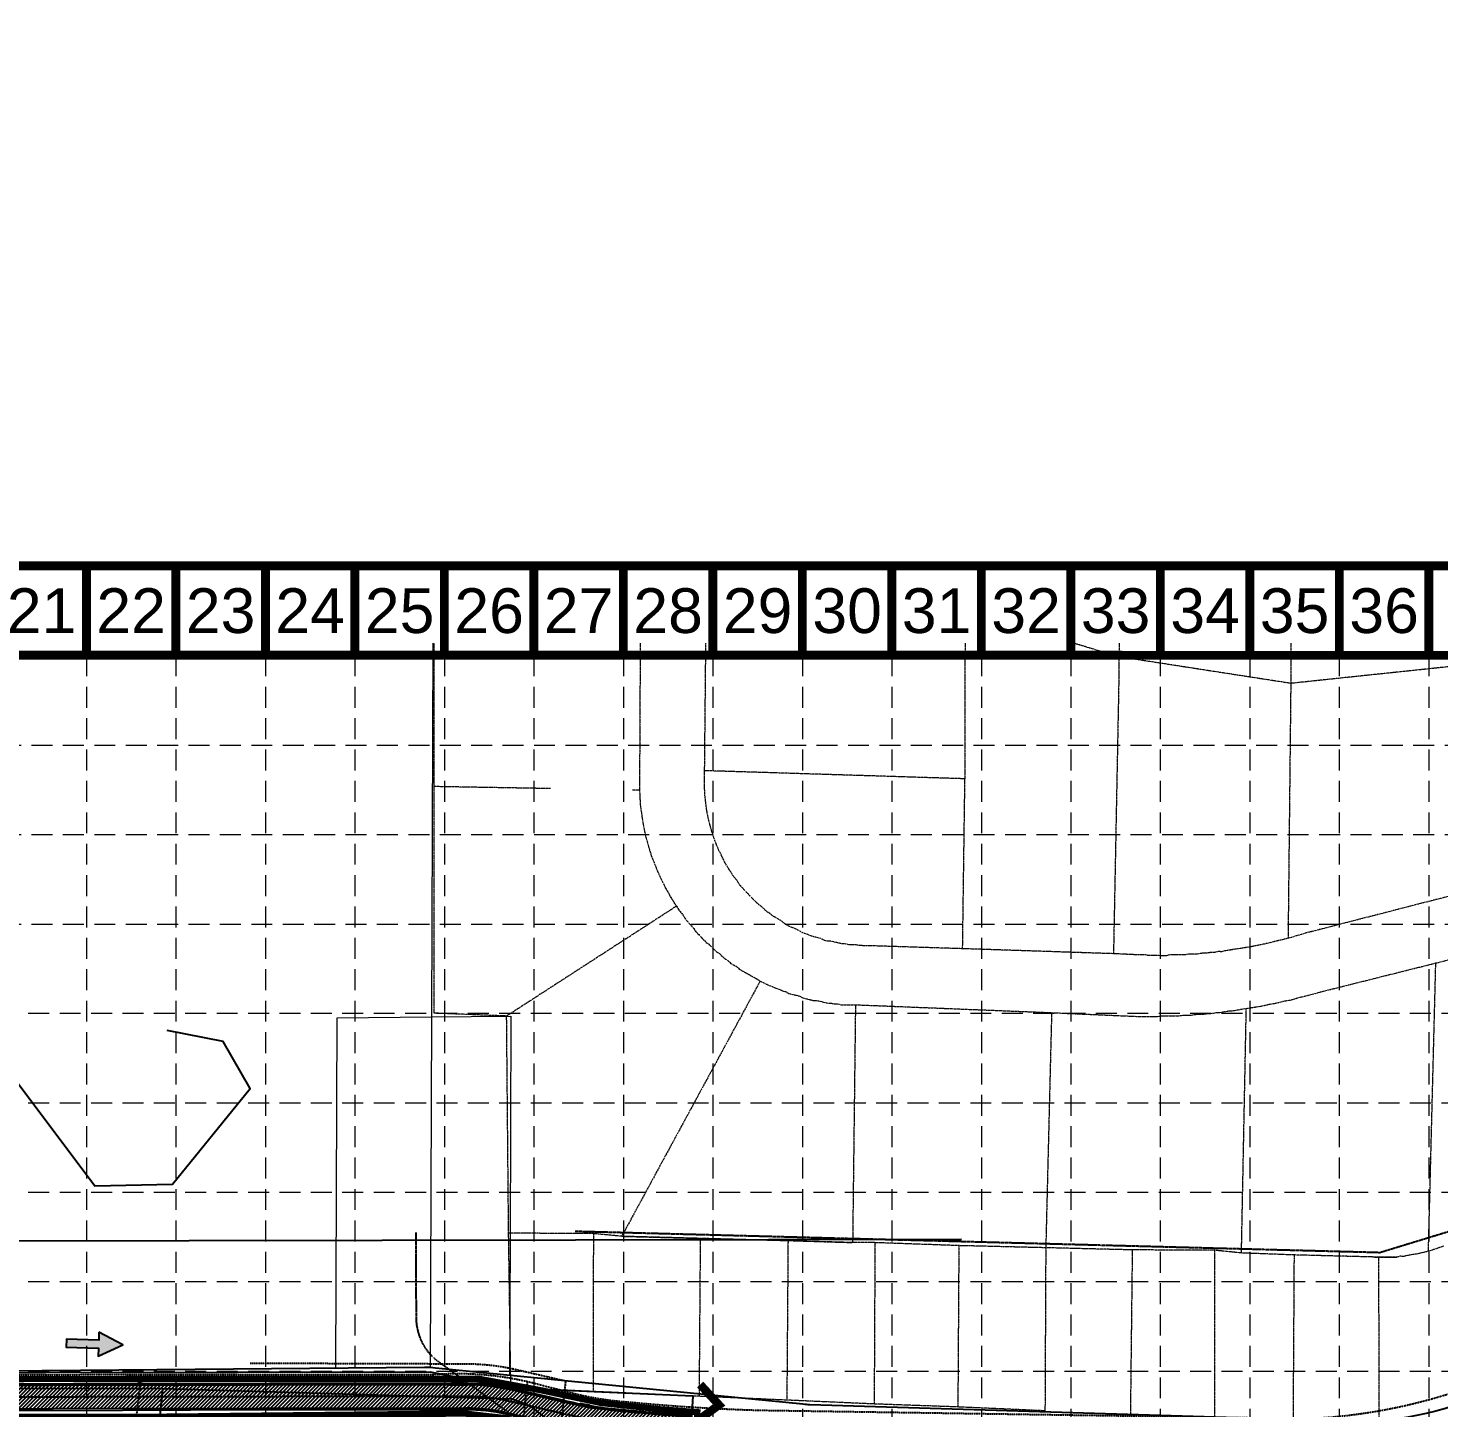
# Model space of a CAD drawing. Extents: x 332488 to 337969, y 579146 to 583084.
# Drawn here: x 334318 to 335666, y 581765 to 583084 of the extents above; entities that cross this region are included whole.
import ezdxf
from ezdxf.enums import TextEntityAlignment as Align

# ---------------------------------------------------------------- set-up
doc = ezdxf.new("R2010")
doc.units = 0
doc.header["$MEASUREMENT"] = 0
for name, pattern in [('CENTER2', [1.125, 0.75, -0.125, 0.125, -0.125]), ('DASHED', [0.75, 0.5, -0.25]), ('HIDDEN', [0.375, 0.25, -0.125]), ('PHANTOM', [2.5, 1.25, -0.25, 0.25, -0.25, 0.25, -0.25])]:
    doc.linetypes.add(name, pattern=pattern)
doc.layers.get('0').update_dxf_attribs({"color": 6})
for name, color, linetype in [('ARROWS', 252, 'Continuous'), ('BASE', 7, 'Continuous'), ('E-SanitarySewer', 2, 'HIDDEN'), ('E-WATER', 2, 'DASHED'), ('E-WATER VALVE', 7, 'Continuous'), ('GRID', 254, 'HIDDEN'), ('LIMITS OF DISTURBANCE', 1, 'PHANTOM'), ('P-CULVERT', 2, 'Continuous'), ('P-DRIVEWAY TRANSITION', 2, 'Continuous'), ('P-DRIVEWAY TRANSITION-H', 6, 'Continuous'), ('P-PVMT', 2, 'Continuous'), ('P-PVMT-H-7th', 6, 'Continuous'), ('parcel', 8, 'Continuous'), ('ROADS', 5, 'Continuous'), ('row', 1, 'Continuous'), ('SILT FENCE', 200, 'Continuous'), ('subdiv', 6, 'PHANTOM'), ('text', 1, 'Continuous')]:
    doc.layers.add(name, color=color, linetype=linetype)
doc.layers.add('QUANTITIES', color=4, linetype='Continuous', plot=False)
doc.styles.get("Standard").update_dxf_attribs({"font": 'ARIAL.TTF'})
pattern_1 = [(45, (0, 0), (-1.325825214724776, 1.325825214724777), []), (135, (0, 0), (-1.325825214724777, -1.325825214724776), [])]

# ---------------------------------------------------------------- blocks, each defined once
blk = doc.blocks.new('E-WATER VALVE')
at = {"layer": 'E-WATER VALVE'}
for p, q in [((-1.333333329576771, 1.500028874891577), (1.333333329576771, 1.500028874891577)), ((0, 1.500028874891577), (0, -1.500028874891577))]:
    blk.add_line(p, q, dxfattribs=at)
blk = doc.blocks.new('A$C796B4345')
at = {"layer": 'SILT FENCE', "color": 200, "linetype": 'DASHED', "ltscale": 80, "const_width": 8, "flags": 128}
blk.add_lwpolyline([(38.21273843862582, 22.70146728202235), (20.65375032334123, 2.674251302960329), (2.97461769322399, 22.3390892293537)], dxfattribs=at)
blk = doc.blocks.new('arrow')
blk.add_lwpolyline([(-67.00679329302966, -25.35842018353742), (-59.3270347441985, -25.41938721699262), (-59.57091179542658, -56.1384215279777), (-51.89114823905948, -56.19938584448118), (-51.64727869913713, -25.48035696739953), (-43.96752265407486, -25.54132400085473), (-55.30425519266737, -2.410587189246144), (-67.00678578172392, -25.35840795725562)], close=True)
at = {"color": 254}
for points in [[(-43.96751955730906, -25.54132267721434), (-67.00679354271597, -25.35841771446121), (-55.30425158724847, -2.410596210431322), (-67.00679354271597, -25.35841771446121)], [(-59.57090883123692, -56.13841801592571), (-51.89115083610795, -56.19938633684342), (-59.32703554756517, -25.41938603537892), (-51.64727755243712, -25.48035435629663)]]:
    blk.add_solid(points, dxfattribs=at)

msp = doc.modelspace()

# ---------------------------------------------------------------- hatches: boundary and pattern name
at = {"layer": 'P-DRIVEWAY TRANSITION-H'}
h = msp.add_hatch(dxfattribs=at)
h.set_pattern_fill('NET', color=253, scale=15, angle=45, style=0)
h.set_pattern_definition(pattern_1)
h.paths.add_polyline_path([(334736.4881343413, 581787.1219026068), (334734.4848883296, 581789.1186513185), (334722.4849041603, 581789.0991594192), (334720.4881554487, 581787.0959134079)])
h = msp.add_hatch(dxfattribs=at)
h.set_pattern_fill('NET', color=253, scale=15, angle=45, style=0)
h.set_pattern_definition(pattern_1)
edge = h.paths.add_edge_path()
edge.add_line((334856.0648229838, 581765.2955032238), (334854.5149665188, 581767.5779078734))
edge.add_arc((334909.7337188359, 582096.796462909), 333.8172667600343, 258.9566371856859, 260.47859225364607, ccw=False)
edge.add_line((334845.7904006361, 581769.1606595468), (334843.4662557631, 581767.5824595736))
edge.add_line((334843.4662557631, 581767.5824595736), (334856.0648229838, 581765.2955032238))
edge = h.paths.add_edge_path()
edge.add_line((334888.0811422119, 581761.5204152208), (334890.2382448503, 581763.3188453504))
edge.add_arc((335064.1687015836, 583550.5025068214), 1795.62725631139, 264.4414238741958, 265.026229569583)
edge.add_line((334908.4883871037, 581761.6366976306), (334910.2920940611, 581759.4732657728))
edge.add_line((334910.2920940611, 581759.4732657728), (334888.0811422119, 581761.5204152208))
edge = h.paths.add_edge_path()
edge.add_line((334889.3663934548, 581739.2908943961), (334891.1871563524, 581737.107005022))
edge.add_arc((335064.1687015863, 583550.5025068204), 1821.627256310706, 264.5509880832283, 265.4043279726196)
edge.add_line((334918.2133132254, 581734.7319030429), (334920.4095561216, 581736.5629653792))
edge.add_line((334920.4095561216, 581736.5629653792), (334889.3663934548, 581739.2908943961))
at = {"layer": 'P-PVMT-H-7th'}
h = msp.add_hatch(dxfattribs=at)
h.set_pattern_fill('ANSI31', color=253, scale=20, style=0)
h.set_pattern_definition([(45, (0, 0), (-1.767766952966369, 1.767766952966369), [])])
edge = h.paths.add_edge_path()
edge.add_line((335825.8690633353, 581825.6869722484), (335834.5250313084, 581805.4613889824))
edge.add_arc((336066.2689011319, 581263.9673642702), 588.9999999998345, 83.86282012561298, 113.16953209557269, ccw=False)
edge.add_line((336129.2384705681, 581849.5916750061), (336610.550527991, 581796.0216503824))
edge.add_line((336610.550527991, 581796.0216503824), (337388.8775640928, 581715.9745280568))
edge.add_arc((337385.2968724539, 581681.1581720241), 35.00000000015289, -7.624351124783686, 84.12805446683802, ccw=False)
edge.add_line((337419.9874458821, 581676.514454199), (337420.9786051229, 581676.3817765472))
edge.add_line((337420.9786051229, 581676.3817765472), (337433.190660604, 581767.6110939423))
edge.add_line((337433.190660604, 581767.6110939423), (337432.1995013632, 581767.7437715945))
edge.add_arc((337397.5089279353, 581772.3874894198), 34.99999999991752, 264.1280544671977, 352.375648874788, ccw=False)
edge.add_line((337393.9282362966, 581737.5711333872), (336612.8927155777, 581817.8968100856))
edge.add_line((336612.8927155777, 581817.8968100856), (336131.6316412919, 581871.4611602868))
edge.add_arc((336066.268901132, 581263.9673642701), 610.9999999999628, 83.85893752755234, 113.1695320955796)
edge = h.paths.add_edge_path()
edge.add_line((334950.4900005268, 581734.4296820598), (334951.8644201584, 581756.3867076023))
edge.add_arc((335064.1687015881, 583550.502506821), 1797.627256311322, 264.1888517328631, 266.4181927454968, ccw=False)
edge.add_arc((334909.7337188367, 582096.7964629089), 335.8172667600802, 255.9339546163211, 265.290039501902, ccw=False)
edge.add_line((334828.1166219403, 581771.0482685188), (334779.5199037807, 581782.2453342903))
edge.add_arc((334736.6355995654, 581596.1218901679), 191.000000000006, 77.02504297118213, 90.09306700432731)
edge.add_line((334736.3253535026, 581787.1216381976), (332764.6068176676, 581783.918922386))
edge.add_line((332764.6068176676, 581783.918922386), (332764.6425528163, 581761.9189514088))
edge.add_line((332764.6425528163, 581761.9189514088), (334736.3610886512, 581765.1216672204))
edge.add_arc((334736.6355995655, 581596.1218901679), 169.0000000000381, 77.02504297120538, 90.09306700435008, ccw=False)
edge.add_line((334774.5803504155, 581760.807031826), (334823.0275859664, 581749.6444080222))
edge.add_arc((334920.5213069654, 582162.0827408719), 423.8046767534789, 256.7003380621547, 264.5041076851441)
edge.add_arc((335064.1687015871, 583550.5025068203), 1819.627256310553, 264.1888517328911, 266.4181927455256)

# ---------------------------------------------------------------- linework, layer by layer
at = {"layer": 'BASE', "const_width": 8.550000000013824}
for points in [[(332492.6987585857, 579149.7826341001), (337964.6987585946, 579149.7826341001), (337964.6987585946, 582569.7826341056), (332492.6987585857, 582569.7826341056)], [(332578.012008911, 579235.2602439295), (337879.4376232857, 579235.1119746852), (337879.3271278322, 582484.3235384355), (332579.0893631736, 582484.4219656782)]]:
    msp.add_lwpolyline(points, close=True, dxfattribs=at)
for points in [[(334373.6987585888, 582484.2826341055), (334373.6987585888, 582569.7826341056)], [(334459.1987585889, 582484.2826341055), (334459.1987585889, 582569.7826341056)], [(334544.698758589, 582484.2826341055), (334544.698758589, 582569.7826341056)], [(334630.1987585892, 582484.2826341055), (334630.1987585892, 582569.7826341056)], [(334715.6987585893, 582484.2826341055), (334715.6987585893, 582569.7826341056)], [(334801.1987585895, 582484.2826341055), (334801.1987585895, 582569.7826341056)], [(334886.6987585896, 582484.2826341055), (334886.6987585896, 582569.7826341056)], [(334972.1987585897, 582484.2826341055), (334972.1987585897, 582569.7826341056)], [(335057.6987585899, 582484.2826341055), (335057.6987585899, 582569.7826341056)], [(335143.19875859, 582484.2826341055), (335143.19875859, 582569.7826341056)], [(335228.6987585902, 582484.2826341055), (335228.6987585902, 582569.7826341056)], [(335314.1987585903, 582484.2826341055), (335314.1987585903, 582569.7826341056)], [(335399.6987585904, 582484.2826341055), (335399.6987585904, 582569.7826341056)], [(335485.1987585906, 582484.2826341055), (335485.1987585906, 582569.7826341056)], [(335570.6987585907, 582484.2826341055), (335570.6987585907, 582569.7826341056)], [(335656.1987585909, 582484.2826341055), (335656.1987585909, 582569.7826341056)]]:
    msp.add_lwpolyline(points, dxfattribs=at)
at = {"layer": 'DEFPOINTS', "color": 4}
msp.add_line((333744.6352764597, 581923.8884556454), (335209.7584018661, 581926.2682948133), dxfattribs=at)
at = {"layer": 'E-SanitarySewer', "color": 33, "ltscale": 0.5}
msp.add_line((334688.954354955, 581851.9426106391), (334688.8194240613, 581932.8981329295), dxfattribs=at)
at = {"layer": 'E-SanitarySewer', "color": 33, "ltscale": 0.5, "flags": 128}
msp.add_lwpolyline([(334840.7325371076, 581934.025074321), (335609.5144235609, 581913.7394011278), (335678.5654062858, 581934.8510592703), (335751.371905925, 581972.5282510138), (335825.4640232111, 582006.4945280994), (335919.3293626846, 582034.0229168452), (336032.2970981745, 582031.6122121818)], dxfattribs=at)
for points in [[(334706.1282152301, 581812.2232733133, -0.2060637603913832), (334688.954354955, 581851.9426106391, 0.006820060621245178)], [(334706.1282152301, 581812.2232733133), (334789.7857867144, 581751.4943052535, -0.2616340161362873), (334804.1047068181, 581718.1271476755, -0.06496713956661444)]]:
    msp.add_lwpolyline(points, format="xyb", dxfattribs=at)
at = {"layer": 'E-WATER', "color": 120, "ltscale": 0.5}
for p, q in [((333697.8964603321, 581794.1225386928), (334426.1044843137, 581797.0997928584)), ((334375.2040993597, 581332.793757905), (334426.1044843137, 581797.0997928584)), ((334674.2205534774, 580665.2304091293), (334795.2091314305, 581790.3428869556))]:
    msp.add_line(p, q, dxfattribs=at)
at = {"layer": 'E-WATER', "color": 120, "ltscale": 0.5, "flags": 128}
for points in [[(334426.1044843137, 581797.0997928584), (334703.4589529283, 581796.9655081672, -0.08990925678676177), (334809.4890720781, 581786.6754326159), (334841.0031958667, 581778.605181124, 0.04294013952665259), (334891.8156832419, 581770.7663473336, 0.0169256339488877), (335015.9593336944, 581762.9017229673), (335540.5848133493, 581754.8884359363, 0.09913095218458286), (335742.9814878628, 581804.9734811924), (335854.5873055487, 581853.1739214766, -0.09648405241261898), (336021.3809671399, 581886.5141730634, -0.007956758082388113), (336042.9161177172, 581887.2491753441, -0.007956758082388113)], [(334530.2217748882, 581807.9414083355), (334736.2926496409, 581807.2554289694, -0.05708188803750747), (334784.0404521968, 581801.8651009151), (334831.4803078517, 581790.9345853563), (334626.7963903655, 579887.5116881699), (334700.1086708352, 579887.0465448021)]]:
    msp.add_lwpolyline(points, format="xyb", dxfattribs=at)
at = {"layer": 'GRID', "color": 252, "linetype": 'HIDDEN', "lineweight": 0, "ltscale": 80}
for p, q in [((334373.6987585888, 582484.2826341055), (334373.6987585888, 579491.4050111248)), ((334459.1987585889, 582484.2826341055), (334459.1987585889, 579491.4050111248)), ((334544.698758589, 582484.2826341055), (334544.698758589, 579491.4050111248)), ((334630.1987585892, 582484.2826341055), (334630.1987585892, 579491.4050111248)), ((334715.6987585893, 582484.2826341055), (334715.6987585893, 579491.4050111248)), ((334801.1987585895, 582484.2826341055), (334801.1987585895, 579491.4050111248)), ((334886.6987585896, 582484.2826341055), (334886.6987585896, 579491.4050111248)), ((334972.1987585897, 582484.2826341055), (334972.1987585897, 579491.4050111248)), ((335057.6987585899, 582484.2826341055), (335057.6987585899, 579491.4050111248)), ((335143.19875859, 582484.2826341055), (335143.19875859, 579491.4050111248)), ((335228.6987585902, 582484.2826341055), (335228.6987585902, 579491.4050111248)), ((335314.1987585903, 582484.2826341055), (335314.1987585903, 579491.4050111248)), ((335399.6987585904, 582484.2826341055), (335399.6987585904, 579491.4050111248)), ((335485.1987585906, 582484.2826341055), (335485.1987585906, 579491.4050111248)), ((335570.6987585907, 582484.2826341055), (335570.6987585907, 579491.4050111248)), ((335656.1987585909, 582484.2826341055), (335656.1987585909, 579491.4050111248)), ((332581.3468715379, 582398.5016804191), (337882.3468715464, 582398.5016804191)), ((332581.3468715379, 582313.001680419), (337882.3468715464, 582313.001680419)), ((332581.3468715379, 582227.5016804187), (337882.3468715464, 582227.5016804187)), ((332578.1987585859, 582142.282634105), (337879.1987585945, 582142.282634105)), ((332578.1987585859, 582056.7826341048), (337879.1987585945, 582056.7826341048)), ((332578.1987585859, 581971.2826341047), (337879.1987585945, 581971.2826341047)), ((332578.1987585859, 581885.7826341045), (337879.1987585945, 581885.7826341045)), ((332578.1987585859, 581800.2826341044), (337879.1987585945, 581800.2826341044))]:
    msp.add_line(p, q, dxfattribs=at)
at = {"layer": 'LIMITS OF DISTURBANCE', "color": 1, "linetype": 'DASHED', "ltscale": 80, "const_width": 6, "flags": 128}
msp.add_lwpolyline([(332731.751835634, 581792.6312524704), (332731.751835634, 581750.7360646578), (333475.2713416922, 581758.0646161961), (333484.9363569813, 581726.7294338407), (333521.7678549895, 581726.468314215), (333526.9921820383, 581757.2812404358), (334420.6497825878, 581756.4343232391), (334734.7894831076, 581759.7511564323), (334776.2993803597, 581755.0663127182), (334789.2433200181, 581749.266015803), (334789.9128237856, 581738.5577845334), (334765.6860469957, 581504.7633728962), (334748.69424047, 581349.7171300376), (334739.2458152189, 581344.6798409407), (334730.4272639165, 581331.1421314704), (334729.1674844176, 581299.3442390689), (334737.0411773934, 581294.306949972), (334739.5735354964, 581281.302965695), (334592.0186026241, 579887.3648724286), (334580.5272823037, 579874.6895013615), (334551.6008324055, 579865.9751887303), (334552.7895689751, 579854.4881411667), (334667.3066319982, 579852.9037297384), (334667.3066319982, 579865.182992971), (334651.8527721725, 579870.7284628353), (334634.8139091865, 579879.046667632), (334629.2663665209, 579894.4947537214), (334629.2663665209, 579913.1116825776), (334672.4799667755, 580272.4000645038), (334686.2957624616, 580278.8121334941), (334689.2562743071, 580305.9401345304), (334673.4668251257, 580320.2439975862), (334703.5867836052, 580605.5039167161), (334722.3367762347, 580616.3551211125), (334725.2972880802, 580646.9357808081), (334711.974937371, 580659.7599386985), (334780.485098321, 581291.6607624837), (334792.9057916319, 581297.8687946261), (334796.7872385397, 581327.744882115), (334783.5902874502, 581339.7729219922), (334825.6143294647, 581732.9774324913), (334830.6083503701, 581738.73761092), (334837.9073161562, 581739.8896585517), (334882.4693099563, 581733.3614550051), (334923.958033381, 581729.521329416), (334955.8429093449, 581726.8332514585), (334957.3795287306, 581761.0102995173), (334922.8055767422, 581763.6983774747), (334865.182302359, 581769.8425784174), (334808.9647804704, 581781.7779177126), (334748.6524300622, 581792.9142719661), (334716.383391351, 581792.9142719661), (333521.1556219761, 581792.263038432), (333520.3437062004, 581803.7564574988), (333482.8201453774, 581803.467923004), (333481.2682719249, 581790.3822678622), (332737.8204756621, 581792.3698352365)], close=True, dxfattribs=at)
at = {"layer": 'P-CULVERT', "color": 0, "flags": 128}
msp.add_lwpolyline([(334305.6287182639, 582079.10632379), (334381.656640504, 581977.1978166166), (334455.95665489, 581978.9250813191), (334530.2566576069, 582070.4700076291), (334504.3380514649, 582115.378838433), (334450.7729313276, 582125.7424192963)], dxfattribs=at)
at = {"layer": 'P-DRIVEWAY TRANSITION', "color": 7, "flags": 128}
msp.add_lwpolyline([(334736.4881343413, 581787.1219026068), (334734.4848883296, 581789.1186513185), (334722.4849041603, 581789.0991594192), (334720.4881554487, 581787.0959134079)], close=True, dxfattribs=at)
msp.add_lwpolyline([(334856.0648229838, 581765.2955032238), (334854.5149665188, 581767.5779078734, -0.006640879372004338), (334845.7904006361, 581769.1606595468), (334843.4662557631, 581767.5824595736)], format="xyb", close=True, dxfattribs=at)
at = {"layer": 'P-PVMT', "color": 7, "linetype": 'CENTER2', "flags": 128}
msp.add_lwpolyline([(337447.1291412615, 581721.0416598537), (336611.7216217844, 581806.959230234), (336130.4349633356, 581860.5264279522, 0.1401245833033953), (335805.4386140518, 581804.3075916654), (335750.520780668, 581777.7979343771, -0.1160526085899808), (335560.4880887911, 581735.5717021436), (335041.7080823139, 581742.0147206156, -0.02225486075396301), (334881.0454213011, 581751.1697370174, -0.03824844483391418), (334825.5715453865, 581760.3464669687), (334777.0501270981, 581771.5261830582, 0.05708188803975472), (334736.3432210769, 581776.121652709), (332688.0365613569, 581772.7945327339)], format="xyb", dxfattribs=at)
at = {"layer": 'P-PVMT', "color": 7, "flags": 128}
msp.add_lwpolyline([(334951.8644201584, 581756.3867076023, -0.009727642020220799), (334882.1591699058, 581762.1132083151, -0.040846315163851), (334828.1166219403, 581771.0482685188), (334779.5199037807, 581782.2453342903, 0.05708188803975051), (334736.3253535026, 581787.1216381976), (332764.6068176676, 581783.918922386), (332764.6425528163, 581761.9189514088), (334736.3610886512, 581765.1216672204, -0.0570818880397595), (334774.5803504155, 581760.807031826), (334823.0275859664, 581749.6444080222, 0.03406353424861428), (334879.9316726964, 581740.2262657195, 0.009727642020224378), (334950.4900005268, 581734.4296820598)], format="xyb", close=True, dxfattribs=at)
at = {"layer": 'parcel', "lineweight": 0}
for p, q in [((334704.6622487799, 582496.1225514448), (334703.2907918543, 582138.6929891454)), ((334612.0226686047, 581802.8848705059), (334613.2959902547, 582137.9092984963)), ((334613.2959902547, 582137.9092984963), (334703.2907918543, 582138.6929891454)), ((334703.2907918543, 582138.6929891454), (334702.0176256653, 581803.7014038013)), ((334703.2907918543, 582138.6929891454), (334779.3089564843, 582139.3466445068)), ((334779.3089564843, 582139.3466445068), (334778.4571291283, 581926.8235669276)), ((334778.4571291283, 581926.8235669276), (334777.996900775, 581796.2190091321))]:
    msp.add_line(p, q, dxfattribs=at)
at = {"layer": 'QUANTITIES', "flags": 128}
msp.add_lwpolyline([(334473.1752003207, 581763.1941652759), (334736.3635251386, 581763.6216691992, -0.05708188803970868), (334774.2435626861, 581759.3453293853), (334822.6866600264, 581748.1836590576, 0.03405860051181135), (334879.7839006007, 581738.7335566386, 0.009727075846661258), (334950.3962900973, 581732.9326121364), (334951.9581305879, 581757.8837775255, -0.00972965043162133), (334882.2966907827, 581763.606960755, -0.04086778911663265), (334828.46734333, 581772.5067605347), (334779.8566915101, 581783.7070367311, 0.05708188803971895), (334736.3229170152, 581788.6216362187), (333048.733172559, 581785.8804384972), (333048.7737806824, 581760.8804714776), (334408.3543762804, 581763.0888750561)], format="xyb", close=True, dxfattribs=at)
at = {"layer": 'ROADS', "color": 7}
for p, q in [((334004.160594, 581784.8597919997), (334446.4411479998, 581783.5660100002)), ((334446.4411479998, 581783.5660100002), (334407.3802400003, 581376.1190350009)), ((334446.4411479998, 581783.5660100002), (334780.4159949999, 581773.7678229995)), ((334780.4159949999, 581773.7678229995), (334797.4031490004, 581767.1251250003)), ((334797.4031490004, 581767.1251250003), (334815.1751900003, 581753.0969820004))]:
    msp.add_line(p, q, dxfattribs=at)
at = {"layer": 'row', "color": 253, "flags": 128}
msp.add_lwpolyline([(336043.4794908724, 582496.1225514448), (336041.4198250681, 581886.7433746399, 0.1097361875352142), (335789.9894900056, 581819.6310755179), (335725.297511538, 581785.9978845229, -0.1282597827541098), (335577.6702143696, 581752.3165245604), (335064.9913284974, 581768.1196204275, -0.01688321131220494), (335058.2540411704, 581768.5553068386), (334707.3504634383, 581803.1752688378, 0.02677443753233128), (334696.6591008882, 581803.6546176171), (332688.0365613569, 581786.1169952296)], format="xyb", dxfattribs=at)
msp.add_lwpolyline([(334949.2560847967, 581714.7172750346), (334775.2399790718, 581716.8784781836), (334778.610820733, 581748.2250406281), (334772.0475246813, 581749.81423953, 0.05708188803979688), (334736.3794123532, 581753.8408714638), (333048.789667897, 581751.0996737422), (333048.7155217611, 581796.7469678542), (334702.0402292256, 581799.4325079483), (334779.2364642622, 581784.4358789832), (334953.127409521, 581776.5635801203)], format="xyb", close=True, dxfattribs=at)
at = {"layer": 'subdiv', "color": 253, "lineweight": 0}
for p, q in [((334705.9100848064, 582358.917407603), (334705.9188011513, 582496.1225514448)), ((334902.7960045912, 582496.1225514448), (334902.1238465202, 582355.5188612407)), ((335213.097262083, 582496.1225514448), (335213.0267587095, 582366.3354318403)), ((335360.1926291538, 582482.9187385384), (335316.2486702854, 582496.1225514448)), ((335360.3115464982, 582496.1225514448), (335360.1926291538, 582482.9187385384)), ((335524.4671788809, 582496.1225514448), (335524.3137968821, 582457.5285209371)), ((335360.1926291538, 582482.9187385384), (335360.1102907788, 582465.695192921)), ((335524.3137968821, 582457.5285209371), (335360.1926291538, 582482.9187385384)), ((335710.5900880718, 582477.1426969366), (335524.3137968821, 582457.5285209371)), ((335360.1102907788, 582465.695192921), (335354.9402495744, 582199.1589442529)), ((335524.3137968821, 582457.5285209371), (335521.7140407511, 582213.9452855447)), ((335213.0267587095, 582366.3354318403), (334964.3418448279, 582374.0857567964)), ((334705.9002481769, 582142.3877662718), (334705.9100848064, 582358.917407603)), ((334816.978960019, 582356.9936244874), (334705.9100848064, 582358.917407603)), ((335210.8151671998, 582203.9488353105), (335213.0267587095, 582366.3354318403)), ((334902.1238465202, 582355.5188612407), (334895.4366906712, 582355.6346870064)), ((334902.1238465202, 582355.5188612407), (334902.3132058629, 582352.2372039203)), ((334902.3132058629, 582352.2372039203), (334902.4986444805, 582348.1353773233)), ((334902.4986444805, 582348.1353773233), (334902.8773632371, 582341.5720626954)), ((334902.8773632371, 582341.5720626954), (334903.6661666851, 582335.0067877173)), ((334903.6661666851, 582335.0067877173), (334904.2656107466, 582331.7231700467)), ((334904.2656107466, 582331.7231700467), (334904.6600125041, 582328.4405325726)), ((334904.6600125041, 582328.4405325726), (334905.2594565917, 582325.156914914)), ((334905.2594565917, 582325.156914914), (334905.6577790868, 582322.6944467239)), ((334905.6577790868, 582322.6944467239), (334906.2572231945, 582319.4108290784)), ((334906.2572231945, 582319.4108290784), (334907.0617096345, 582316.1262312531)), ((334907.0617096345, 582316.1262312531), (334907.6611537673, 582312.8426136132)), ((334907.6611537673, 582312.8426136132), (334908.4656402315, 582309.5580158131)), ((334908.4656402315, 582309.5580158131), (334909.4751690277, 582306.2724378407)), ((334909.4751690277, 582306.2724378407), (334910.2796555152, 582302.9878400406)), ((334910.2796555152, 582302.9878400406), (334913.3082420048, 582293.1311061913)), ((334913.3082420048, 582293.1311061913), (334914.5228131758, 582289.844548095)), ((334914.5228131758, 582289.844548095), (334915.7413050355, 582287.3781592529)), ((334915.7413050355, 582287.3781592529), (334918.1704474245, 582280.8050430976)), ((334918.1704474245, 582280.8050430976), (334922.4292880297, 582270.9424284287)), ((334922.4292880297, 582270.9424284287), (334923.852822247, 582268.4750594934)), ((334923.852822247, 582268.4750594934), (334925.4774781247, 582265.1865411382)), ((334925.4774781247, 582265.1865411382), (334926.8970916998, 582261.8990029618)), ((334926.8970916998, 582261.8990029618), (334928.5256682485, 582259.430653885)), ((334928.5256682485, 582259.430653885), (334930.3553664628, 582256.1411554134)), ((334930.3553664628, 582256.1411554134), (334931.9800223745, 582252.8526371075)), ((334931.9800223745, 582252.8526371075), (334933.813641252, 582250.3833079003)), ((334937.476958375, 582244.6244802773), (334775.1928038457, 582139.595973013)), ((334933.813641252, 582250.3833079003), (334935.6433394901, 582247.0938094594)), ((334935.6433394901, 582247.0938094594), (334937.476958375, 582244.6244802773)), ((334937.476958375, 582244.6244802773), (334939.3066566275, 582241.3349818727)), ((334939.3066566275, 582241.3349818727), (334943.3839790365, 582236.3943632552)), ((334943.3839790365, 582236.3943632552), (334945.4187196172, 582233.1038847333)), ((334945.4187196172, 582233.1038847333), (334947.4573808303, 582230.6335754525)), ((334947.4573808303, 582230.6335754525), (334949.701084353, 582228.1622860422)), ((334949.701084353, 582228.1622860422), (334951.7397455662, 582225.6919767857)), ((334951.7397455662, 582225.6919767857), (334953.9834490935, 582223.2206873931)), ((335662.8783056526, 582190.305238666), (335827.5259535946, 582232.167912337)), ((334953.9834490935, 582223.2206873931), (334956.223232002, 582219.9292287901)), ((334956.223232002, 582219.9292287901), (334958.6719778371, 582217.4569592746)), ((334958.6719778371, 582217.4569592746), (334960.9156813649, 582214.9856699193)), ((334960.9156813649, 582214.9856699193), (334965.8131730324, 582210.0411309553)), ((334965.8131730324, 582210.0411309553), (334968.2658394701, 582208.3890307117)), ((334968.2658394701, 582208.3890307117), (334973.1633311338, 582203.4444918269)), ((334973.1633311338, 582203.4444918269), (334975.8171192645, 582200.971242262)), ((334975.8171192645, 582200.971242262), (334978.4748279937, 582199.3181619132)), ((334978.4748279937, 582199.3181619132), (334983.7824042449, 582194.3716628486)), ((334983.7824042449, 582194.3716628486), (334986.4401129573, 582192.718582537)), ((334986.4401129573, 582192.718582537), (334989.0939010736, 582190.2453330448)), ((334989.0939010736, 582190.2453330448), (334994.819403071, 582186.9372121794)), ((334994.819403071, 582186.9372121794), (334997.4731911798, 582184.4639627235)), ((334997.4731911798, 582184.4639627235), (335000.3359421599, 582182.8099023243)), ((335550.5830303556, 582162.1354787499), (335662.8783056526, 582190.305238666)), ((335655.8198477472, 581914.7560543288), (335662.8783056526, 582190.305238666)), ((335017.3074056185, 582172.8865202982), (334885.1170775429, 581929.1023826273)), ((335000.3359421599, 582182.8099023243), (335003.403735429, 582181.1548617901)), ((335003.403735429, 582181.1548617901), (335009.1292373589, 582177.8467410468)), ((335009.1292373589, 582177.8467410468), (335015.2648238465, 582174.5366600631)), ((335015.2648238465, 582174.5366600631), (335017.3074056185, 582172.8865202982)), ((335017.3074056185, 582172.8865202982), (335019.7639925433, 582172.0545894243)), ((335019.7639925433, 582172.0545894243), (335025.8995789699, 582168.7445085263)), ((335025.8995789699, 582168.7445085263), (335028.971292736, 582167.9096372388)), ((335028.971292736, 582167.9096372388), (335032.2441282161, 582166.2536166785)), ((335032.2441282161, 582166.2536166785), (335035.3158419603, 582165.4187454097)), ((335035.3158419603, 582165.4187454097), (335038.5886774198, 582163.7627248671)), ((335038.5886774198, 582163.7627248671), (335041.6603911463, 582162.9278536169)), ((335041.6603911463, 582162.9278536169), (335044.9332265817, 582161.2718330929)), ((335044.9332265817, 582161.2718330929), (335054.7634945102, 582158.7642789893)), ((335054.7634945102, 582158.7642789893), (335058.0363299032, 582157.108258496)), ((335058.0363299032, 582157.108258496), (335067.8665976827, 582154.6007044781)), ((335526.9718169332, 582155.686845934), (335531.90067006, 582157.3036598479)), ((335531.90067006, 582157.3036598479), (335535.1852652729, 582158.1081462353)), ((335535.1852652729, 582158.1081462353), (335538.674902637, 582158.9116524616)), ((335538.674902637, 582158.9116524616), (335545.2440930055, 582160.5206251871)), ((335545.2440930055, 582160.5206251871), (335550.5830303556, 582162.1354787499)), ((335067.8665976827, 582154.6007044781), (335071.1472741393, 582154.5850222595)), ((335071.1472741393, 582154.5850222595), (335074.6290723085, 582153.7481907858)), ((335074.6290723085, 582153.7481907858), (335077.9058281821, 582152.9123394666)), ((335077.9058281821, 582152.9123394666), (335081.3876263225, 582152.0755080124)), ((335081.3876263225, 582152.0755080124), (335084.6683027279, 582152.059825806)), ((335084.6683027279, 582152.059825806), (335088.1501008403, 582151.2229943695)), ((335088.1501008403, 582151.2229943695), (335091.4307772187, 582151.2073121574)), ((335091.4307772187, 582151.2073121574), (335094.912575304, 582150.3704807265)), ((335094.912575304, 582150.3704807265), (335108.4453651658, 582150.305791636)), ((335108.4453651658, 582150.305791636), (335105.7190650771, 581923.1267990051)), ((335108.4453651658, 582150.305791636), (335110.9058723892, 582150.2940299781)), ((335110.9058723892, 582150.2940299781), (335295.8226136952, 582142.8485940509)), ((335447.9639295032, 582142.1213318733), (335453.093904688, 582142.9169971552)), ((335453.093904688, 582142.9169971552), (335456.5796218216, 582142.9003348071)), ((335456.5796218216, 582142.9003348071), (335459.8642173121, 582143.704821323)), ((335459.8642173121, 582143.704821323), (335464.9941924294, 582144.5004865807)), ((335464.9941924294, 582144.5004865807), (335468.2748673311, 582144.4848043565)), ((335468.2748673311, 582144.4848043565), (335471.7645049565, 582145.2883107234)), ((335471.7645049565, 582145.2883107234), (335481.8194128424, 582146.8806213327)), ((335477.2163693393, 581913.1492009079), (335481.8194128424, 582146.8806213327)), ((335481.8194128424, 582146.8806213327), (335497.0042955363, 582149.2685970841)), ((335497.0042955363, 582149.2685970841), (335500.2888908801, 582150.073083532)), ((335500.2888908801, 582150.073083532), (335503.7785283774, 582150.8765898328)), ((335503.7785283774, 582150.8765898328), (335508.7034610636, 582151.6732351463)), ((335508.7034610636, 582151.6732351463), (335515.2726516495, 582153.2822079882)), ((335515.2726516495, 582153.2822079882), (335518.7622890915, 582154.0857142694)), ((335518.7622890915, 582154.0857142694), (335523.687221691, 582154.882359541)), ((335523.687221691, 582154.882359541), (335526.9718169332, 582155.686845934)), ((334775.1928038457, 582139.595973013), (334705.9002481769, 582142.3877662718)), ((334777.0715278615, 581932.0793940034), (334775.1928038457, 582139.595973013)), ((335295.8226136952, 582142.8485940509), (335290.2374844477, 581918.1438800152)), ((335295.8226136952, 582142.8485940509), (335379.8742387928, 582139.1660624295)), ((335379.8742387928, 582139.1660624295), (335396.8927414347, 582139.0847110581)), ((335396.8927414347, 582139.0847110581), (335400.3823793521, 582139.8882175172)), ((335400.3823793521, 582139.8882175172), (335417.4008815805, 582139.8068661215)), ((335417.4008815805, 582139.8068661215), (335422.5308569497, 582140.6025314583)), ((335422.5308569497, 582140.6025314583), (335429.2972492659, 582140.5701869167)), ((335429.2972492659, 582140.5701869167), (335434.4272245658, 582141.3658522293)), ((335434.4272245658, 582141.3658522293), (335441.1936167828, 582141.3335076878)), ((335441.1936167828, 582141.3335076878), (335444.6832545195, 582142.1370140789)), ((335444.6832545195, 582142.1370140789), (335447.9639295032, 582142.1213318733)), ((334779.2364744702, 581784.4351828229), (334777.0715278615, 581932.0793940034)), ((334858.063251588, 581931.6922614239), (334777.0715278615, 581932.0793940034)), ((334858.063251588, 581931.6922614239), (334857.7520089233, 581780.7791477889)), ((334885.1170775429, 581929.1023826273), (334858.063251588, 581931.6922614239)), ((334885.1170775429, 581929.1023826273), (334960.1547233975, 581927.1033340134)), ((335105.7190650771, 581923.1267990051), (334885.1170775429, 581929.1023826273)), ((334960.1547233975, 581927.1033340134), (334959.0233117887, 581776.1941589238)), ((334960.1547233975, 581927.1033340134), (335044.0091807605, 581925.062141995)), ((335044.0091807605, 581925.062141995), (335042.8699287837, 581772.5126437312)), ((335044.0091807605, 581925.062141995), (335105.7190650771, 581923.1267990051)), ((335127.0434606918, 581923.024870445), (335105.7190650771, 581923.1267990051)), ((335127.0434606918, 581923.024870445), (335126.3064528769, 581768.8330890909)), ((335207.2032206748, 581920.1811512103), (335127.0434606918, 581923.024870445)), ((335207.2032206748, 581920.1811512103), (335206.2611707314, 581765.9903646456)), ((335290.2374844477, 581918.1438800152), (335207.2032206748, 581920.1811512103)), ((335290.2374844477, 581918.1438800152), (335289.4926363458, 581762.3117908929)), ((335372.8616555943, 581916.1085691163), (335290.2374844477, 581918.1438800152)), ((335372.8616555943, 581916.1085691163), (335371.0876762611, 581759.4612267688)), ((335451.597857777, 581915.7322173929), (335372.8616555943, 581916.1085691163)), ((335451.597857777, 581915.7322173929), (335451.4485349669, 581755.7963744802)), ((335477.2163693393, 581913.1492009079), (335451.597857777, 581915.7322173929)), ((335655.8198477472, 581914.7560543288), (335649.2506587747, 581913.1470799353)), ((335660.7486996138, 581916.3728693845), (335655.8198477472, 581914.7560543288)), ((335665.4725093213, 581917.9906644849), (335660.7486996138, 581916.3728693845)), ((335670.4013611386, 581919.6074794866), (335665.4725093213, 581917.9906644849)), ((335527.44386061, 581911.2687433735), (335477.2163693393, 581913.1492009079)), ((335527.44386061, 581911.2687433735), (335526.4822098869, 581752.9771724232)), ((335604.7369125942, 581909.2589151198), (335527.44386061, 581911.2687433735)), ((335604.7369125942, 581909.2589151198), (335608.4276712136, 581909.2412736323)), ((335625.6512112343, 581909.1589467153), (335604.7369125942, 581909.2589151198)), ((335608.9248365453, 581755.863869126), (335608.4276712136, 581909.2412736323)), ((335608.4276712136, 581909.2412736323), (335625.6512112343, 581909.1589467153)), ((335628.9358058115, 581909.9634339577), (335625.6512112343, 581909.1589467153)), ((335632.421522188, 581909.9467725568), (335628.9358058115, 581909.9634339577)), ((335635.7061167415, 581910.751259787), (335632.421522188, 581909.9467725568)), ((335645.7610221347, 581912.3435728159), (335635.7061167415, 581910.751259787)), ((335649.2506587747, 581913.1470799353), (335645.7610221347, 581912.3435728159)), ((334857.7520089233, 581780.7791477889), (334779.2364744702, 581784.4351828229)), ((334959.0233117887, 581776.1941589238), (334857.7520089233, 581780.7791477889)), ((335042.8699287837, 581772.5126437312), (334959.0233117887, 581776.1941589238)), ((335126.3064528769, 581768.8330890909), (335042.8699287837, 581772.5126437312)), ((335206.2611707314, 581765.9903646456), (335126.3064528769, 581768.8330890909)), ((335289.4926363458, 581762.3117908929), (335206.2611707314, 581765.9903646456))]:
    msp.add_line(p, q, dxfattribs=at)
at = {"layer": 'subdiv', "color": 253, "lineweight": 0, "flags": 128}
msp.add_lwpolyline([(336041.7024059221, 582297.5792234289), (335928.1169484635, 582299.762579659), (335893.8749221293, 582299.9262696998), (335890.3852860783, 582299.1227644449), (335880.3382241488, 582299.1707932465), (335875.2082513827, 582298.3751293942), (335871.7225359734, 582298.391792451), (335866.5925631542, 582297.5961285923), (335863.3118897923, 582297.6118114525), (335859.8222536165, 582296.8083061483), (335856.5415802281, 582296.8239890141), (335853.0519440239, 582296.0204837043), (335849.7712706104, 582296.0361665525), (335829.4564207206, 582292.8525307253), (335826.171826506, 582292.0480451873), (335821.0418534158, 582291.2523812372), (335817.7572591696, 582290.4478956936), (335812.6272860318, 582289.6522317184), (335809.3426917507, 582288.8477461571), (335805.8530553621, 582288.0442407606), (335707.3073797459, 582262.2693334399), (335538.3459799979, 582218.7869048379), (335533.417126779, 582217.1700912965), (335530.1325314958, 582216.365605142), (335525.2036782331, 582214.7487915698), (335521.7140407511, 582213.9452855447), (335518.6344875949, 582213.1398192123), (335515.3498922605, 582212.3353330325), (335511.860254738, 582211.5318269953), (335498.7218732187, 582208.3138821628), (335495.2322356361, 582207.5103760948), (335490.3073028051, 582206.713731098), (335487.0227073659, 582205.9092448577), (335461.5778739788, 582201.9299402824), (335458.2932784338, 582201.1254539937), (335454.8075613026, 582201.1421165857), (335451.5229657297, 582200.337630285), (335448.0372485686, 582200.3542928835), (335442.9072732823, 582199.558627937), (335439.6265982739, 582199.5743103754), (335434.4966229391, 582198.7786454102), (335427.7302306537, 582198.8109904295), (335422.60025525, 582198.0153254522), (335408.862428233, 582198.0809956072), (335405.577832486, 582197.2765092449), (335388.3542877822, 582197.3588419557), (335385.077533165, 582198.194693177), (335374.8254230153, 582198.2437007455), (335354.9402495744, 582199.1589442529), (335210.8151671998, 582203.9488353105), (335119.1730407798, 582206.8474701699), (335112.2016036822, 582206.8807953307), (335108.9248479856, 582207.7166468324), (335102.1584530701, 582207.7489918396), (335098.6766550671, 582208.585823508), (335095.3959787129, 582208.6015059343), (335091.9141806783, 582209.4383376157), (335085.3606691221, 582211.1100406814), (335081.8749504378, 582211.1267032735), (335078.5981946266, 582211.9625548255), (335075.3253594162, 582213.6185754836), (335068.7718477347, 582215.2902786098), (335065.7001341558, 582216.1251500379), (335062.4272988997, 582217.7811707389), (335059.355585299, 582218.6160421735), (335056.0827500266, 582220.2720628986), (335049.947164014, 582223.5821440713), (335046.8754503713, 582224.4170155423), (335044.0126996292, 582226.0710759964), (335040.9449065919, 582227.7261166219), (335038.0860764622, 582230.2003462501), (335029.4978241525, 582235.1625277773), (335026.6389940027, 582237.6367574474), (335023.9812855013, 582239.2898378335), (335018.6737097688, 582244.2363369642), (335016.2210435481, 582245.8884372208), (335013.5672556739, 582248.361686823), (335008.6697645118, 582253.3062257497), (335006.4260612256, 582255.7775150752), (335003.9773156452, 582258.2497845655), (334999.4899090733, 582263.192363265), (334997.4512480847, 582265.6626724843), (334995.4165077629, 582268.9531508908), (334991.3391858023, 582273.8937693667), (334989.5094877933, 582277.1832676558), (334987.6758691217, 582279.6525967587), (334985.8461711276, 582282.9420950776), (334984.2175947651, 582285.4104440324), (334980.9682834181, 582291.9874803871), (334979.5486700591, 582295.2750184052), (334977.9200937171, 582297.7433674084), (334976.7055226774, 582301.0299252784), (334975.2859093444, 582304.3174633263), (334972.8567673215, 582310.8905791324), (334969.8281812756, 582320.7473123651), (334967.4147222447, 582330.6011051303), (334966.2158342311, 582337.1683399705), (334964.6382275661, 582350.2988889674), (334964.4527889858, 582354.400715272), (334964.2634296743, 582357.6823723409), (334964.3418448279, 582374.0857567964), (334965.5416220389, 582496.1225514448)], dxfattribs=at)

# ---------------------------------------------------------------- block references
at = {"layer": 'ARROWS', "color": 200, "linetype": 'DASHED', "ltscale": 80, "rotation": 268.6480149338042}
msp.add_blockref('arrow', (334409.4919478719, 581769.985883655), dxfattribs=at)
at = {"layer": 'E-WATER', "rotation": 81.712251626219}
msp.add_blockref('E-WATER VALVE', (334425.3910612435, 581790.5920496013), dxfattribs=at)
at = {"layer": 'SILT FENCE', "color": 200, "linetype": 'DASHED', "ltscale": 80, "rotation": 83.96467499095023}
msp.add_blockref('A$C796B4345', (334978.619923504, 581747.0434298539), dxfattribs=at)

# ---------------------------------------------------------------- texts
at = {"layer": 'BASE'}
for s, p in [('21', (334330.9487585887, 582527.0326341055)), ('22', (334416.4487585889, 582527.0326341055)), ('23', (334501.948758589, 582527.0326341055)), ('24', (334587.4487585892, 582527.0326341055)), ('25', (334672.9487585893, 582527.0326341055)), ('26', (334758.4487585894, 582527.0326341055)), ('27', (334843.9487585896, 582527.0326341055)), ('28', (334929.4487585897, 582527.0326341055)), ('29', (335014.9487585898, 582527.0326341055)), ('30', (335100.44875859, 582527.0326341055)), ('31', (335185.9487585901, 582527.0326341055)), ('32', (335271.4487585903, 582527.0326341055)), ('33', (335356.9487585904, 582527.0326341055)), ('34', (335442.4487585905, 582527.0326341055)), ('35', (335527.9487585907, 582527.0326341055)), ('36', (335613.4487585908, 582527.0326341055))]:
    msp.add_text(s, height=42.75000000006912, dxfattribs=at).set_placement(p, align=Align.MIDDLE_CENTER)
at = {"layer": 'text', "insert": (335285.1970542347, 583083.7083034184), "char_height": 0.18, "width": 219.0064317893823, "attachment_point": 9}
msp.add_mtext('\\A1;', dxfattribs=at)

doc.saveas('drawing.dxf')
